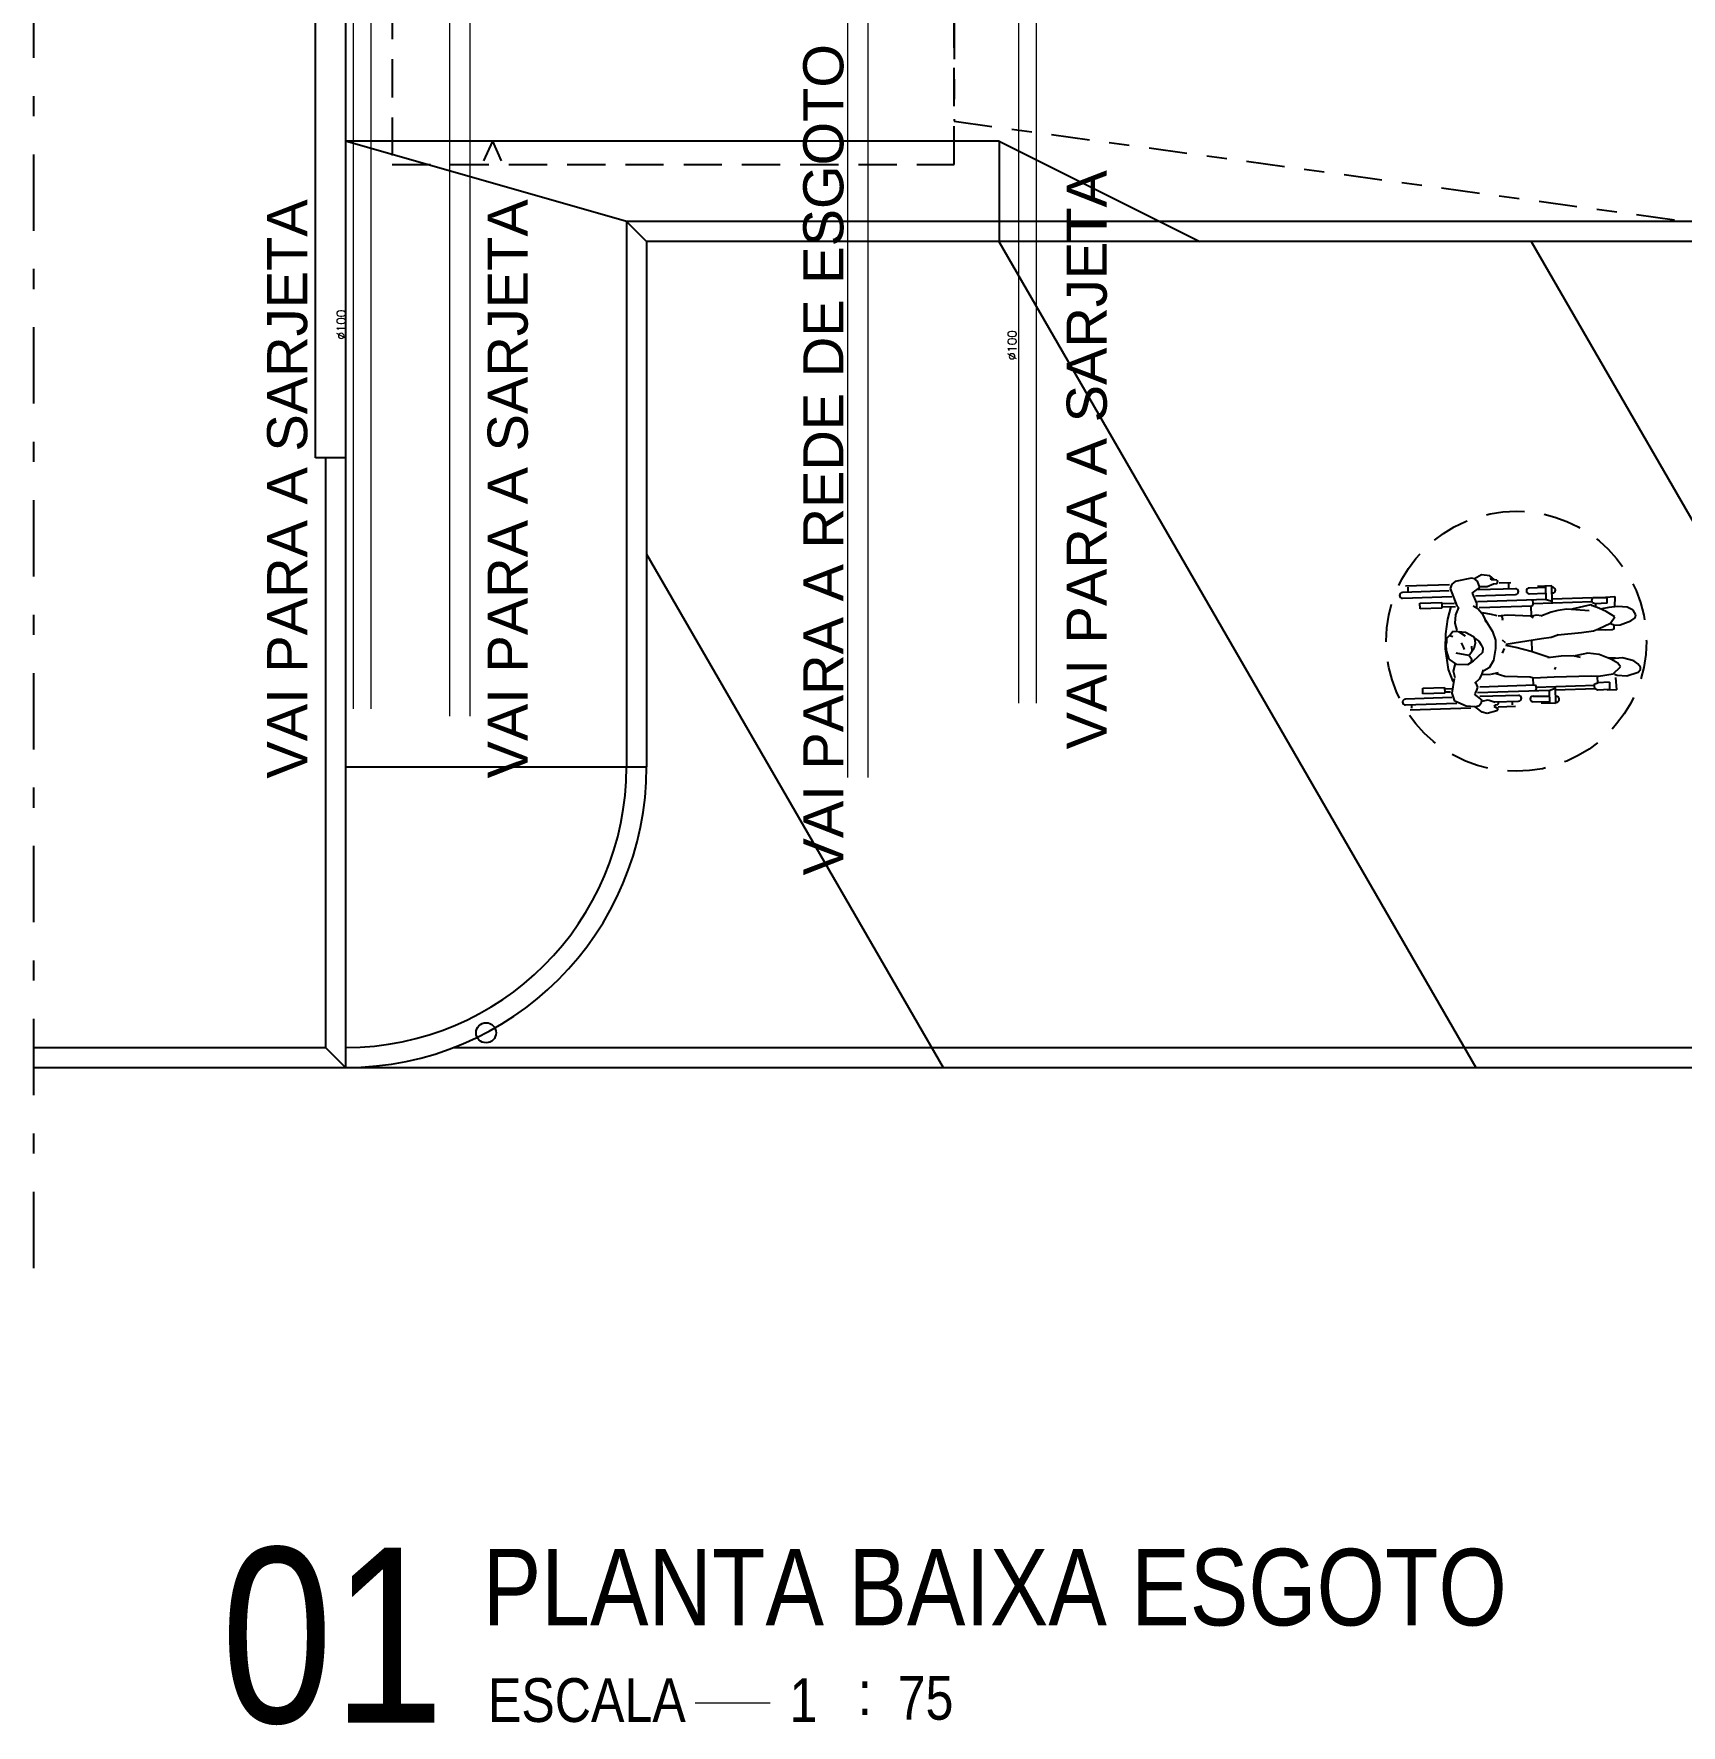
# Model space of a CAD drawing. Header units: millimetres. Extents: x 1573 to 2177, y 1587 to 1932.
# Drawn here: x 1776.08 to 1784.29, y 1885.38 to 1893.81 of the extents above; entities that cross this region are included whole.
import ezdxf
from ezdxf.enums import TextEntityAlignment as Align

# ---------------------------------------------------------------- set-up
doc = ezdxf.new("R2010")
doc.units = ezdxf.units.MM
doc.header["$LTSCALE"] = 0.03
doc.linetypes.add('DASHDOT', pattern=[25.4, 12.7, -6.35, 0, -6.35])
doc.linetypes.add('HIDDEN', pattern=[9.525, 6.35, -3.175])
for name, color, linetype in [('-HIDRO', 8, 'Continuous'), ('E-txt-g', 3, 'Continuous'), ('E-TXT-Y', 2, 'Continuous'), ('HIDROSSANITÁRIO', 8, 'Continuous'), ('Texto', 4, 'Continuous'), ('Texto-Tubos', 7, 'Continuous')]:
    doc.layers.add(name, color=color, linetype=linetype)
doc.layers.add('E-Txt-W', color=7, linetype='Continuous', lineweight=20)
doc.layers.add('TigreCad', color=2, linetype='Continuous', lineweight=13)
doc.styles.add('F2', font='ARIALN.TTF')
doc.styles.get("Standard").update_dxf_attribs({"font": 'arial.ttf'})
doc.styles.add('TCTUBOS-TXT', font='txt.shx')

# ---------------------------------------------------------------- blocks, each defined once
blk = doc.blocks.new('IND_DES')
at = {"layer": 'E-Txt-W', "color": 7}
blk.add_line((0.0269, -0.2428), (0.1984, -0.2428), dxfattribs=at)
at = {"layer": 'E-txt-g', "color": 7, "style": 'F2'}
for s, p in [('ESCALA', (-0.4463, -0.2864)), ('1', (0.2426, -0.2864)), (':', (0.3988, -0.2706))]:
    blk.add_text(s, height=0.1, dxfattribs=at).set_placement(p)
blk.add_attdef('ESCALA', (0.4897, -0.2812), '', height=0.1, dxfattribs=at)
at = {"layer": 'E-Txt-W', "color": 6, "style": 'F2'}
blk.add_attdef('00', text='', height=0.4, dxfattribs=at).set_placement((-0.7083, -0.2881), align=Align.CENTER)
at = {"layer": 'E-TXT-Y', "color": 7, "style": 'F2'}
for tag, p in [('PROJETO', (-0.4563, 0.1829)), ('DESENHO', (-0.4582, -0.0658))]:
    blk.add_attdef(tag, p, '', height=0.175, dxfattribs=at)

msp = doc.modelspace()

# ---------------------------------------------------------------- linework, layer by layer
at = {"layer": '-HIDRO', "linetype": 'DASHDOT'}
msp.add_line((1776.0839, 1887.6609), (1776.0839, 1914.2978), dxfattribs=at)
at = {"layer": '-HIDRO'}
for p, q in [((1777.488, 1891.7), (1777.488, 1914.2978)), ((1777.638, 1914.2978), (1777.638, 1891.7)), ((1780.8961, 1893.2791), (1777.638, 1893.2791)), ((1779.038, 1892.879), (1777.638, 1893.2791)), ((1778.3695, 1893.2791), (1778.3259, 1893.181)), ((1778.3695, 1893.2791), (1778.4131, 1893.181)), ((1780.8961, 1893.2791), (1780.8961, 1892.779)), ((1780.8961, 1893.2791), (1781.8961, 1892.779)), ((1779.038, 1892.879), (1779.038, 1890.161)), ((1790.0434, 1892.879), (1779.038, 1892.879)), ((1779.138, 1892.779), (1779.038, 1892.879)), ((1779.138, 1892.779), (1779.138, 1890.161)), ((1789.9434, 1892.779), (1779.138, 1892.779)), ((1780.8939, 1892.779), (1783.2715, 1888.6609)), ((1783.5467, 1892.779), (1785.9243, 1888.6609)), ((1777.638, 1891.7), (1777.488, 1891.7)), ((1777.538, 1891.7), (1777.538, 1888.7609)), ((1777.638, 1891.7), (1777.638, 1888.6609)), ((1779.138, 1891.2201), (1780.6156, 1888.6609)), ((1783.1407, 1891.0682), (1782.9205, 1891.0608)), ((1782.9318, 1891.056), (1782.9326, 1891.0319)), ((1783.152, 1891.0711), (1783.1438, 1891.05)), ((1783.1438, 1891.05), (1783.1764, 1890.9637)), ((1783.168, 1891.0835), (1783.152, 1891.0711)), ((1783.2497, 1891.1001), (1783.168, 1891.0835)), ((1783.2644, 1891.0978), (1783.2497, 1891.1001)), ((1783.2894, 1891.054), (1783.2518, 1891.0268)), ((1783.2999, 1891.1168), (1783.2644, 1891.0978)), ((1783.2651, 1891.0965), (1783.2773, 1891.0855)), ((1783.2773, 1891.0855), (1783.2894, 1891.054)), ((1783.2882, 1891.0593), (1783.3276, 1891.06)), ((1783.3416, 1891.1123), (1783.2999, 1891.1168)), ((1783.3276, 1891.06), (1783.3586, 1891.0725)), ((1783.3629, 1891.0942), (1783.3416, 1891.1123)), ((1783.347, 1891.0921), (1783.3464, 1891.1027)), ((1783.3752, 1891.0903), (1783.347, 1891.0921)), ((1783.3586, 1891.0725), (1783.3773, 1891.0746)), ((1783.3752, 1891.0903), (1783.381, 1891.0865)), ((1783.3773, 1891.0746), (1783.381, 1891.0865)), ((1783.4452, 1891.0783), (1783.3873, 1891.0764)), ((1783.4338, 1891.0727), (1783.4346, 1891.0486)), ((1783.6198, 1891.0542), (1783.5368, 1891.0515)), ((1783.6495, 1891.0623), (1783.5779, 1891.0594)), ((1783.6218, 1890.995), (1783.6196, 1891.0611)), ((1783.6523, 1890.9779), (1783.6495, 1891.0623)), ((1783.6533, 1891.0553), (1783.6495, 1891.0552)), ((1783.1389, 1891.0374), (1782.9055, 1891.0296)), ((1782.9064, 1891.0004), (1783.1513, 1891.0086)), ((1782.9924, 1890.9762), (1783.1015, 1890.9798)), ((1782.9933, 1890.9481), (1782.9924, 1890.9762)), ((1783.1015, 1890.9798), (1783.1025, 1890.9518)), ((1783.1017, 1890.9741), (1783.1652, 1890.9762)), ((1783.2534, 1891.0256), (1783.2743, 1890.977)), ((1783.2696, 1891.0125), (1783.4695, 1891.0192)), ((1783.2743, 1890.977), (1783.2749, 1890.9546)), ((1783.6218, 1890.995), (1783.2791, 1890.9836)), ((1783.4685, 1891.0484), (1783.2829, 1891.0422)), ((1783.5377, 1891.0231), (1783.6189, 1891.0258)), ((1783.557, 1890.9841), (1783.5521, 1890.9927)), ((1783.5531, 1890.9626), (1783.5574, 1890.9716)), ((1783.5574, 1890.9716), (1783.557, 1890.9841)), ((1783.5578, 1890.975), (1783.8515, 1890.9848)), ((1783.622, 1890.9948), (1783.6516, 1890.986)), ((1783.6517, 1891.0269), (1783.6543, 1891.027)), ((1783.8531, 1891.0029), (1783.6517, 1890.9962)), ((1783.844, 1890.9675), (1783.7498, 1890.9469)), ((1783.8525, 1890.9627), (1783.844, 1890.9675)), ((1783.8497, 1890.9907), (1783.8561, 1891.0047)), ((1783.8523, 1890.9785), (1783.8497, 1890.9907)), ((1783.866, 1890.9727), (1783.8523, 1890.9785)), ((1783.8561, 1891.0047), (1783.9194, 1891.0047)), ((1783.9261, 1890.9757), (1783.866, 1890.9727)), ((1783.8686, 1890.9591), (1783.8695, 1890.9713)), ((1783.9177, 1891.0054), (1783.9636, 1891.0091)), ((1783.9261, 1890.9757), (1783.9256, 1891.0057)), ((1783.9636, 1891.0091), (1783.9622, 1890.9583)), ((1783.1025, 1890.9518), (1782.9933, 1890.9481)), ((1783.1029, 1890.9577), (1783.17, 1890.96)), ((1783.1306, 1890.897), (1783.1202, 1890.8235)), ((1783.1466, 1890.9592), (1783.1306, 1890.897)), ((1783.1693, 1890.9177), (1783.1662, 1890.8768)), ((1783.1849, 1890.9554), (1783.1693, 1890.9177)), ((1783.1764, 1890.9637), (1783.1849, 1890.9554)), ((1783.2583, 1890.9635), (1783.2819, 1890.9491)), ((1783.2819, 1890.9491), (1783.3004, 1890.9259)), ((1783.2872, 1890.9538), (1783.5531, 1890.9626)), ((1783.3004, 1890.9259), (1783.3153, 1890.9015)), ((1783.3494, 1890.9191), (1783.3042, 1890.9273)), ((1783.3153, 1890.9015), (1783.3219, 1890.882)), ((1783.3193, 1890.8918), (1783.3542, 1890.8348)), ((1783.3778, 1890.9134), (1783.3494, 1890.9191)), ((1783.4268, 1890.9164), (1783.3828, 1890.911)), ((1783.3985, 1890.9122), (1783.4049, 1890.898)), ((1783.4049, 1890.898), (1783.4026, 1890.8892)), ((1783.5455, 1890.9114), (1783.4268, 1890.9164)), ((1783.5713, 1890.9166), (1783.5455, 1890.9104)), ((1783.5592, 1890.9032), (1783.5455, 1890.9114)), ((1783.5456, 1890.9599), (1783.5464, 1890.915)), ((1783.6007, 1890.9134), (1783.5713, 1890.9166)), ((1783.646, 1890.9311), (1783.5959, 1890.9109)), ((1783.6802, 1890.9388), (1783.646, 1890.9311)), ((1783.7253, 1890.9466), (1783.6802, 1890.9388)), ((1783.837, 1890.9381), (1783.7253, 1890.9466)), ((1783.8844, 1890.9519), (1783.8525, 1890.9627)), ((1783.9203, 1890.9341), (1783.8844, 1890.9519)), ((1783.9334, 1890.9549), (1783.8992, 1890.9486)), ((1783.9633, 1890.9076), (1783.9203, 1890.9341)), ((1783.9788, 1890.9603), (1783.9334, 1890.9549)), ((1783.9433, 1890.8764), (1783.9633, 1890.9076)), ((1784.0254, 1890.9559), (1783.9788, 1890.9603)), ((1783.9907, 1890.8687), (1784.0442, 1890.8879)), ((1784.055, 1890.9405), (1784.0254, 1890.9559)), ((1784.0442, 1890.8879), (1784.0652, 1890.9038)), ((1784.0685, 1890.9186), (1784.055, 1890.9405)), ((1784.0652, 1890.9038), (1784.0685, 1890.9186)), ((1783.1202, 1890.8235), (1783.1186, 1890.7489)), ((1783.1268, 1890.8015), (1783.1437, 1890.8188)), ((1783.1271, 1890.7827), (1783.1268, 1890.8015)), ((1783.1424, 1890.815), (1783.1571, 1890.8092)), ((1783.1437, 1890.8188), (1783.1568, 1890.8361)), ((1783.1568, 1890.8361), (1783.1827, 1890.8353)), ((1783.1662, 1890.8768), (1783.1764, 1890.8402)), ((1783.1827, 1890.8353), (1783.2195, 1890.8319)), ((1783.2205, 1890.8123), (1783.1873, 1890.8336)), ((1783.2195, 1890.8319), (1783.259, 1890.8103)), ((1783.259, 1890.8103), (1783.265, 1890.7981)), ((1783.2633, 1890.8041), (1783.2862, 1890.7875)), ((1783.265, 1890.7981), (1783.2677, 1890.7761)), ((1783.3542, 1890.8348), (1783.3694, 1890.7909)), ((1783.4203, 1890.7721), (1783.5985, 1890.8007)), ((1783.5985, 1890.8007), (1783.6474, 1890.8072)), ((1783.6474, 1890.8072), (1783.6805, 1890.8183)), ((1783.6805, 1890.8183), (1783.7976, 1890.8299)), ((1783.6805, 1890.8183), (1783.6823, 1890.8218)), ((1783.7976, 1890.8299), (1783.8577, 1890.8379)), ((1783.8577, 1890.8379), (1783.8821, 1890.8479)), ((1783.92, 1890.841), (1783.8735, 1890.843)), ((1783.8821, 1890.8479), (1783.9433, 1890.8764)), ((1783.9516, 1890.8425), (1783.92, 1890.841)), ((1783.9442, 1890.8742), (1783.9627, 1890.867)), ((1783.9591, 1890.8463), (1783.9516, 1890.8425)), ((1783.9597, 1890.8682), (1783.9591, 1890.8463)), ((1783.9627, 1890.867), (1783.9907, 1890.8687)), ((1783.1186, 1890.7489), (1783.1334, 1890.6448)), ((1783.1233, 1890.7685), (1783.1271, 1890.7827)), ((1783.125, 1890.7402), (1783.1233, 1890.7685)), ((1783.1388, 1890.6963), (1783.125, 1890.7402)), ((1783.2371, 1890.7154), (1783.1728, 1890.7277)), ((1783.1983, 1890.7792), (1783.2081, 1890.7583)), ((1783.2081, 1890.7583), (1783.2125, 1890.7446)), ((1783.2607, 1890.7491), (1783.238, 1890.7159)), ((1783.238, 1890.7159), (1783.2493, 1890.698)), ((1783.2497, 1890.7626), (1783.2508, 1890.7358)), ((1783.3048, 1890.7305), (1783.2581, 1890.6871)), ((1783.2677, 1890.7761), (1783.2607, 1890.7491)), ((1783.2862, 1890.7875), (1783.2986, 1890.7691)), ((1783.2986, 1890.7691), (1783.3061, 1890.751)), ((1783.3061, 1890.751), (1783.3048, 1890.7305)), ((1783.3698, 1890.7503), (1783.3593, 1890.6903)), ((1783.3694, 1890.7909), (1783.3698, 1890.7503)), ((1783.4044, 1890.7262), (1783.4139, 1890.7508)), ((1783.4185, 1890.7781), (1783.4045, 1890.791)), ((1783.4702, 1890.7552), (1783.4211, 1890.7645)), ((1783.5474, 1890.7351), (1783.4702, 1890.7552)), ((1783.637, 1890.7051), (1783.5474, 1890.7351)), ((1783.5493, 1890.789), (1783.5512, 1890.739)), ((1783.7563, 1890.7141), (1783.696, 1890.7122)), ((1783.7923, 1890.7045), (1783.7563, 1890.7141)), ((1783.829, 1890.7266), (1783.7671, 1890.713)), ((1783.8859, 1890.7206), (1783.829, 1890.7266)), ((1783.945, 1890.6978), (1783.8859, 1890.7206)), ((1783.1334, 1890.6448), (1783.1561, 1890.5863)), ((1783.1772, 1890.6712), (1783.1388, 1890.6963)), ((1783.1604, 1890.6377), (1783.1698, 1890.676)), ((1783.1684, 1890.6036), (1783.1604, 1890.6377)), ((1783.2297, 1890.6693), (1783.1772, 1890.6712)), ((1783.2581, 1890.6871), (1783.2297, 1890.6693)), ((1783.2493, 1890.698), (1783.2484, 1890.6847)), ((1783.3084, 1890.6432), (1783.3003, 1890.6186)), ((1783.3377, 1890.6544), (1783.3109, 1890.6394)), ((1783.3593, 1890.6903), (1783.3377, 1890.6544)), ((1783.3454, 1890.6216), (1783.3845, 1890.6304)), ((1783.696, 1890.7122), (1783.6296, 1890.7032)), ((1783.6649, 1890.6447), (1783.6697, 1890.657)), ((1783.9668, 1890.7028), (1783.9302, 1890.7034)), ((1783.9795, 1890.6776), (1783.945, 1890.6978)), ((1784.0023, 1890.7033), (1783.9479, 1890.6989)), ((1783.955, 1890.6232), (1783.993, 1890.6581)), ((1783.993, 1890.6581), (1783.9795, 1890.6776)), ((1784.0588, 1890.6882), (1784.0023, 1890.7033)), ((1784.0243, 1890.6144), (1784.0804, 1890.6321)), ((1784.0786, 1890.6737), (1784.0588, 1890.6882)), ((1784.0926, 1890.6566), (1784.0786, 1890.6737)), ((1784.0804, 1890.6321), (1784.0925, 1890.6456)), ((1784.0925, 1890.6456), (1784.0926, 1890.6566)), ((1783.0065, 1890.5518), (1783.1157, 1890.5554)), ((1783.0075, 1890.5238), (1783.0065, 1890.5518)), ((1783.1157, 1890.5554), (1783.1166, 1890.5274)), ((1783.1159, 1890.5497), (1783.1494, 1890.5508)), ((1783.1529, 1890.5274), (1783.1643, 1890.6)), ((1783.2882, 1890.5975), (1783.264, 1890.5752)), ((1783.2688, 1890.5801), (1783.2799, 1890.5568)), ((1783.2799, 1890.5568), (1783.2728, 1890.5372)), ((1783.3003, 1890.6186), (1783.2882, 1890.5975)), ((1783.2904, 1890.5596), (1783.5662, 1890.5688)), ((1783.3062, 1890.6222), (1783.3429, 1890.6202)), ((1783.372, 1890.6257), (1783.4165, 1890.6126)), ((1783.4165, 1890.6126), (1783.5415, 1890.609)), ((1783.5415, 1890.609), (1783.5587, 1890.6043)), ((1783.5554, 1890.6029), (1783.557, 1890.5684)), ((1783.5587, 1890.6043), (1783.6618, 1890.609)), ((1783.5662, 1890.5688), (1783.5711, 1890.5602)), ((1783.5715, 1890.5477), (1783.5672, 1890.5387)), ((1783.5711, 1890.5602), (1783.5715, 1890.5477)), ((1783.5717, 1890.5568), (1783.8655, 1890.5666)), ((1783.6372, 1890.5413), (1783.666, 1890.552)), ((1783.6618, 1890.609), (1783.8455, 1890.6134)), ((1783.6663, 1890.5602), (1783.6691, 1890.4758)), ((1783.8683, 1890.5486), (1783.6669, 1890.5419)), ((1783.8455, 1890.6134), (1783.8833, 1890.6128)), ((1783.8656, 1890.5495), (1783.8615, 1890.5661)), ((1783.8617, 1890.5671), (1783.8642, 1890.5742)), ((1783.8642, 1890.5742), (1783.8787, 1890.5782)), ((1783.8769, 1890.5425), (1783.8656, 1890.5495)), ((1783.9376, 1890.5453), (1783.8769, 1890.5425)), ((1783.8786, 1890.5794), (1783.8784, 1890.6089)), ((1783.9371, 1890.582), (1783.8787, 1890.5782)), ((1783.8833, 1890.6128), (1783.955, 1890.6232)), ((1783.9735, 1890.5438), (1783.9254, 1890.5429)), ((1783.9371, 1890.582), (1783.938, 1890.5493)), ((1783.963, 1890.6221), (1783.9753, 1890.6173)), ((1783.9736, 1890.5449), (1783.9691, 1890.6064)), ((1783.9753, 1890.6173), (1784.0243, 1890.6144)), ((1783.1523, 1890.5056), (1782.9201, 1890.4978)), ((1782.9211, 1890.4687), (1783.1761, 1890.4772)), ((1782.9522, 1890.453), (1782.9516, 1890.4689)), ((1783.1166, 1890.5274), (1783.0075, 1890.5238)), ((1783.1171, 1890.5334), (1783.1457, 1890.5343)), ((1783.167, 1890.487), (1783.1529, 1890.5274)), ((1783.2236, 1890.4621), (1783.167, 1890.487)), ((1783.2677, 1890.4587), (1783.2236, 1890.4621)), ((1783.2632, 1890.5223), (1783.3018, 1890.4929)), ((1783.2728, 1890.5372), (1783.267, 1890.5262)), ((1783.2677, 1890.4587), (1783.2883, 1890.4663)), ((1783.637, 1890.5411), (1783.28, 1890.5292)), ((1783.2883, 1890.4663), (1783.2999, 1890.481)), ((1783.4832, 1890.5166), (1783.2906, 1890.5102)), ((1783.2999, 1890.481), (1783.3018, 1890.4929)), ((1783.3013, 1890.4879), (1783.3335, 1890.4937)), ((1783.3335, 1890.4937), (1783.3679, 1890.4832)), ((1783.3682, 1890.4683), (1783.3618, 1890.4622)), ((1783.3618, 1890.4622), (1783.3805, 1890.4502)), ((1783.3668, 1890.4835), (1783.4842, 1890.4874)), ((1783.381, 1890.4685), (1783.3682, 1890.4683)), ((1783.3843, 1890.4839), (1783.381, 1890.4685)), ((1783.4686, 1890.4608), (1783.3823, 1890.4579)), ((1783.4525, 1890.4872), (1783.4532, 1890.4686)), ((1783.6389, 1890.4833), (1783.5562, 1890.4843)), ((1783.5565, 1890.5127), (1783.6378, 1890.5117)), ((1783.6691, 1890.4758), (1783.5974, 1890.4772)), ((1783.637, 1890.5411), (1783.6391, 1890.4764)), ((1783.6679, 1890.5113), (1783.6731, 1890.5112)), ((1783.6728, 1890.4828), (1783.6689, 1890.4829)), ((1783.2466, 1890.4534), (1782.944, 1890.4433)), ((1783.3023, 1890.4321), (1783.2677, 1890.4587)), ((1783.3274, 1890.4267), (1783.3023, 1890.4321)), ((1783.3757, 1890.4393), (1783.3274, 1890.4267)), ((1783.3805, 1890.4502), (1783.3757, 1890.4393)), ((1777.638, 1890.161), (1779.138, 1890.161)), ((1776.0839, 1888.7609), (1777.538, 1888.7609)), ((1777.538, 1888.7609), (1777.638, 1888.6609)), ((1778.1765, 1888.7609), (1790.9049, 1888.7609)), ((1776.0839, 1888.6609), (1792.7935, 1888.6609))]:
    msp.add_line(p, q, dxfattribs=at)
at = {"layer": '-HIDRO', "linetype": 'HIDDEN'}
for p, q in [((1777.8705, 1893.9791), (1777.8705, 1893.1641)), ((1780.6706, 1893.1641), (1780.6706, 1893.9791)), ((1777.8705, 1893.1641), (1780.6706, 1893.1641))]:
    msp.add_line(p, q, dxfattribs=at)
at = {"layer": '-HIDRO', "linetype": 'DASHDOT', "ltscale": 0.5}
for p, q in [((1780.6706, 1893.8791), (1780.6706, 1893.3791)), ((1780.6706, 1893.3791), (1791.1144, 1891.95))]:
    msp.add_line(p, q, dxfattribs=at)
at = {"layer": '-HIDRO', "linetype": 'HIDDEN'}
msp.add_circle((1783.4728, 1890.7863), 0.6485, dxfattribs=at)
at = {"layer": '-HIDRO'}
msp.add_circle((1778.338, 1888.8343), 0.05, dxfattribs=at)
for centre, radius, start, end in [((1783.5373, 1891.0373), 0.0142, 91.9099, 271.9099), ((1783.6538, 1891.0412), 0.0142, 271.9099, 91.9099), ((1782.9059, 1891.015), 0.0146, 91.9099, 271.9099), ((1783.469, 1891.0338), 0.0146, 271.9099, 91.9099), ((1782.9206, 1890.4833), 0.0146, 91.9099, 271.9099), ((1783.4837, 1890.502), 0.0146, 271.9099, 91.9099), ((1783.5564, 1890.4985), 0.0142, 89.24701, 269.24701), ((1783.673, 1890.497), 0.0142, 269.24701, 89.24701), ((1777.638, 1890.161), 1.5001, 270, 360), ((1777.638, 1890.161), 1.4, 270, 360)]:
    msp.add_arc(centre, radius, start, end, dxfattribs=at)
at = {"layer": 'TigreCad', "ltscale": 100}
for p, q in [((1778.156, 1903.6211), (1778.156, 1890.4136)), ((1778.2577, 1903.6211), (1778.2577, 1890.4136)), ((1780.1397, 1897.5757), (1780.1397, 1890.1063)), ((1780.2413, 1897.5757), (1780.2413, 1890.1063)), ((1780.9912, 1894.2628), (1780.9912, 1890.4768)), ((1781.0792, 1894.2628), (1781.0792, 1890.4768)), ((1777.6756, 1894.2346), (1777.6756, 1890.4486)), ((1777.7637, 1894.2346), (1777.7637, 1890.4486))]:
    msp.add_line(p, q, dxfattribs=at)

# ---------------------------------------------------------------- block references
at = {"layer": 'HIDROSSANITÁRIO', "color": 8}
ref = msp.add_blockref('IND_DES', (1779.321, 1886.023), dxfattribs=dict(at, xscale=2.181910112449265, yscale=2.181910112449265, zscale=2.181910112449265))
ref.add_attrib('00', '01', dxfattribs={"layer": 'E-Txt-W', "height": 0.87276, "style": 'F2'}).set_placement((1777.5734, 1885.3944), align=Align.CENTER)
ref.add_attrib('DESENHO', 'PLANTA BAIXA ESGOTO', (1778.3212, 1885.8794), dxfattribs={"layer": 'E-TXT-Y', "color": 2, "height": 0.381835, "style": 'F2'})
ref.add_attrib('ESCALA', '75', (1780.3895, 1885.4094), dxfattribs={"layer": 'E-txt-g', "color": 7, "height": 0.21819, "style": 'F2'})

# ---------------------------------------------------------------- texts
at = {"layer": 'Texto'}
for s, p in [('VAI PARA A REDE DE ESGOTO', (1780.0189, 1891.6912)), ('VAI PARA A SARJETA', (1781.3317, 1891.6912)), ('VAI PARA A SARJETA', (1778.4456, 1891.5462)), ('VAI PARA A SARJETA', (1777.3466, 1891.5456))]:
    msp.add_text(s, height=0.200025, rotation=90, dxfattribs=at).set_placement(p, align=Align.MIDDLE_CENTER)
at = {"layer": 'Texto-Tubos', "ltscale": 100, "style": 'TCTUBOS-TXT'}
for p in [(1777.6378, 1892.3646), (1780.9813, 1892.2624)]:
    msp.add_text('%%C100', height=0.04334, rotation=90, dxfattribs=at).set_placement(p, align=Align.CENTER)

doc.saveas('drawing.dxf')
